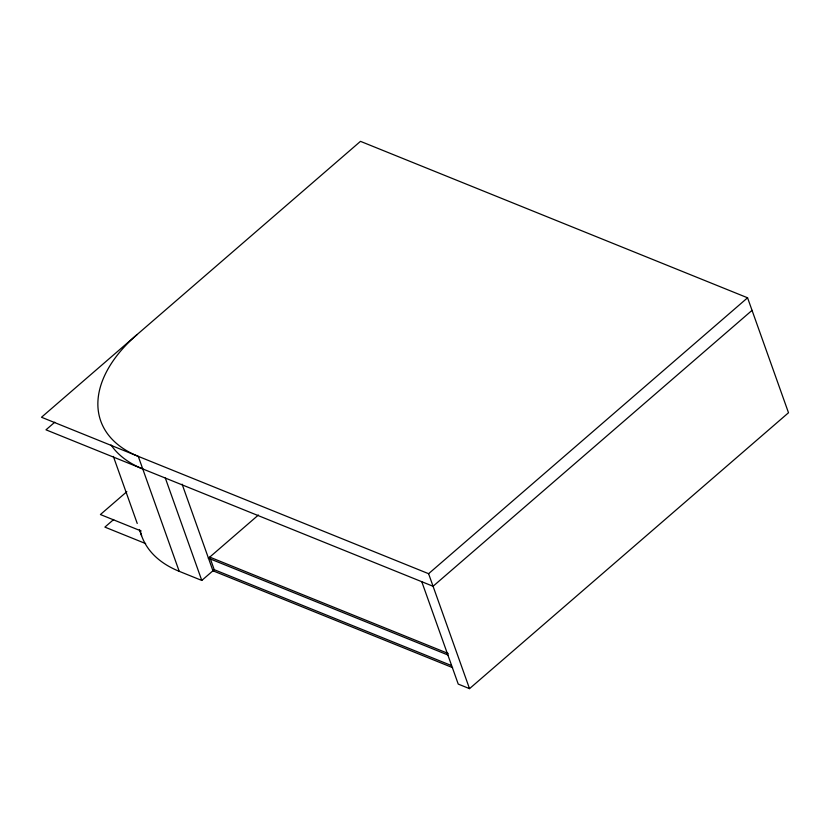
<?xml version="1.0" encoding="UTF-8"?>
<svg xmlns="http://www.w3.org/2000/svg" width="830" height="830" viewBox="0 0 830 830"><rect width="100%" height="100%" fill="white"/><g stroke="black" fill="none" stroke-linecap="round" stroke-linejoin="round"><path stroke-width="1.25" d="M54.78 422.211L45.982 429.826L433.063 586.271L752.042 310.368M126.845 491.671L100.409 514.538L141.183 531.013M113.7 519.487L104.891 527.112L145.655 543.588M208.475 558.216L258.4 515.025M140.073 530.401A141.401 83.114 -19.6 0 0 179.207 571.32L201.783 580.44L214.223 569.681L451.499 665.577M747.571 297.794L360.479 141.349L41.5 417.251L428.591 573.696L747.571 297.794L788.5 412.749L469.521 688.651L458.233 684.086L421.775 581.706M209.751 557.106L448.221 653.49M208.32 558.154L448.138 655.077M212.802 570.729L452.609 667.642M428.591 573.696L469.521 688.651M210.156 558.248L214.223 569.681M182.112 484.181L212.947 570.781M165.326 478.059L201.783 580.44M179.207 571.32L138.268 456.365A141.401 83.114 -19.6 0 1 137.189 334.48M113.357 456.417L137.23 523.45M139.399 529.54L141.567 535.64M142.75 468.94A141.401 83.114 -19.6 0 1 111.023 444.953"/></g></svg>
